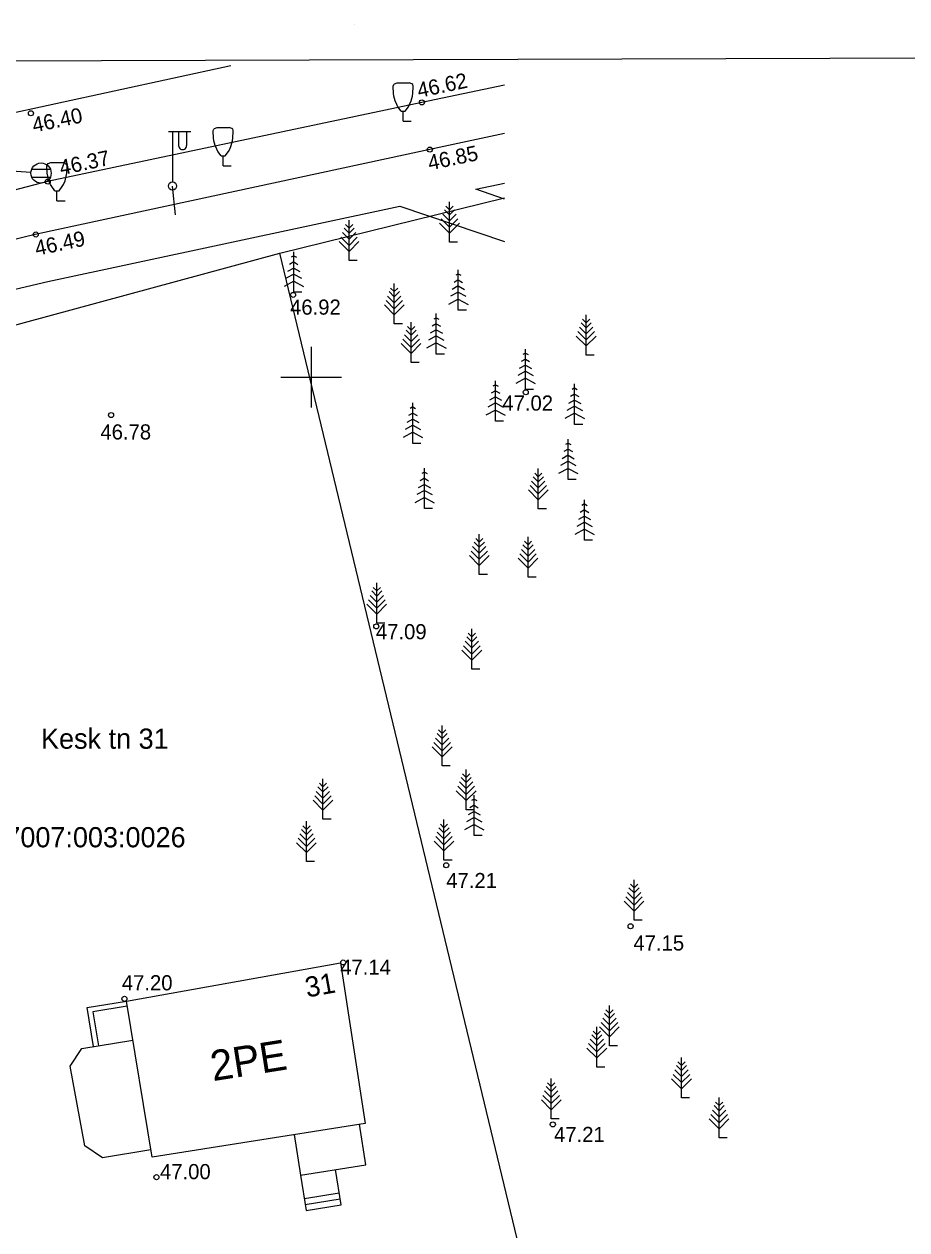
# Model space of a CAD drawing. Extents: x 641901 to 642094, y 6456023 to 6456167.
# Drawn here: x 641985.8 to 642029.5, y 6456107.8 to 6456167.5 of the extents above; entities that cross this region are included whole.
import ezdxf

# ---------------------------------------------------------------- set-up
doc = ezdxf.new("R2010")
doc.units = 0
for name, color, linetype in [('56', 7, 'Continuous'), ('Level 1', 7, 'Continuous'), ('Level 12', 7, 'Continuous'), ('Level 18', 7, 'Continuous'), ('Level 19', 7, 'Continuous'), ('Level 2', 7, 'Continuous'), ('Level 20', 7, 'Continuous'), ('Level 21', 7, 'Continuous'), ('Level 24', 7, 'Continuous'), ('Level 29', 7, 'Continuous'), ('Level 4', 7, 'Continuous'), ('Level 5', 7, 'Continuous'), ('Level 7', 7, 'Continuous')]:
    doc.layers.add(name, color=color, linetype=linetype)

# ---------------------------------------------------------------- blocks, each defined once
blk = doc.blocks.new('PUUMA1')
at = {"layer": 'Level 4'}
for p, q in [((0, 0), (0, 2)), ((0, 1.05), (-0.33, 1.38)), ((0, 1.35), (-0.25, 1.6)), ((0, 1.6), (-0.18, 1.78)), ((0, 1.6), (0.18, 1.78)), ((0, 1.35), (0.25, 1.6)), ((0, 1.05), (0.33, 1.38)), ((0, 0.45), (-0.49, 0.94)), ((0, 0.75), (-0.41, 1.16)), ((0, 0.75), (0.41, 1.16)), ((0, 0.45), (0.49, 0.94)), ((0.4, 0), (0, 0))]:
    blk.add_line(p, q, dxfattribs=at)
blk = doc.blocks.new('PUUKU1')
at = {"layer": 'Level 4'}
for p, q in [((0, 1.8), (-0.13, 1.73)), ((0, 0), (0, 2)), ((0, 1.8), (0.13, 1.73)), ((0, 1.2), (-0.3, 1.03)), ((0, 1.5), (-0.21, 1.38)), ((0, 1.5), (0.21, 1.38)), ((0, 1.2), (0.3, 1.03)), ((0, 0.9), (-0.38, 0.69)), ((0, 0.9), (0.38, 0.69)), ((0, 0.55), (-0.48, 0.29)), ((0, 0.55), (0.48, 0.29)), ((0.4, 0), (0, 0))]:
    blk.add_line(p, q, dxfattribs=at)
blk = doc.blocks.new('KOORDR')
at = {"layer": 'Level 20'}
for p, q in [((0, 1.5), (0, -1.5)), ((-1.5, 0), (1.5, 0))]:
    blk.add_line(p, q, dxfattribs=at)
blk = doc.blocks.new('PUUKI1')
at = {"layer": 'Level 4'}
for p, q in [((-0.3, 1.9), (0.3, 1.9)), ((-0.1, 0.5), (0.1, 0.5)), ((0, 0), (0, 0.5)), ((0, 0), (0.4, 0))]:
    blk.add_line(p, q, dxfattribs=at)
for points in [[(-0.1, 0.5), (-0.26, 0.71), (-0.32, 0.82), (-0.4, 1), (-0.46, 1.23), (-0.48, 1.38), (-0.5, 1.7), (-0.5, 1.74), (-0.47, 1.81), (-0.43, 1.85), (-0.3, 1.9)], [(0.1, 0.5), (0.26, 0.71), (0.32, 0.82), (0.4, 1), (0.46, 1.23), (0.48, 1.38), (0.5, 1.7), (0.5, 1.74), (0.47, 1.81), (0.43, 1.85), (0.3, 1.9)]]:
    blk.add_lwpolyline(points, dxfattribs=at)
blk = doc.blocks.new('LAMPTV')
at = {"layer": 'Level 5'}
for p, q in [((-0.2, 2.7), (0.9, 2.7)), ((0, 2.7), (0, 0.2)), ((0.3, 2.7), (0.3, 2)), ((0.7, 2.7), (0.7, 2))]:
    blk.add_line(p, q, dxfattribs=at)
blk.add_circle((0, 0), 0.2, dxfattribs=at)
blk.add_arc((0.5, 2), 0.2, 179.93931, 0.0607, dxfattribs=at)
blk = doc.blocks.new('RING25')
at = {"layer": 'Level 19'}
blk.add_circle((0, 0), 0.125, dxfattribs=at)
blk = doc.blocks.new('KAEVRY')
for p, q in [((-0.458, 0.2), (0.46, 0.2)), ((-0.458, -0.2), (0.458, -0.2))]:
    blk.add_line(p, q)
blk.add_circle((0, 0), 0.5)

msp = doc.modelspace()

# ---------------------------------------------------------------- linework, layer by layer
at = {"layer": '56'}
msp.add_line((642093.207, 6456166.005), (641901.208, 6456165.358), dxfattribs=at)
at = {"layer": 'Level 1'}
for p, q in [((641999.66, 6456109.34), (642001.38, 6456109.61)), ((641999.7, 6456109.04), (642001.43, 6456109.32))]:
    msp.add_line(p, q, dxfattribs=at)
msp.add_lwpolyline([(641992.13, 6456111.38), (641990.85, 6456119.1), (642001.44, 6456121), (642002.66, 6456113.05)], close=True, dxfattribs=at)
for points in [[(641989.22, 6456116.86), (641988.91, 6456118.79), (641990.85, 6456119.1)], [(641990.89, 6456118.85), (641989.19, 6456118.58), (641989.46, 6456116.9)], [(641992.05, 6456111.75), (641989.67, 6456111.35), (641988.79, 6456111.94), (641988.06, 6456115.89), (641988.64, 6456116.76), (641991.17, 6456117.18)], [(641999.15, 6456112.5), (641999.47, 6456110.49), (642002.7, 6456111), (642002.38, 6456113.01)], [(641999.47, 6456110.49), (641999.75, 6456108.74), (642001.48, 6456109.02), (642001.2, 6456110.77)]]:
    msp.add_lwpolyline(points, dxfattribs=at)
at = {"layer": 'Level 12'}
for p, q in [((641998.45, 6456156.13), (642009.57, 6456158.867)), ((641960.94, 6456145.99), (641998.45, 6456156.13)), ((642015.81, 6456084.04), (641998.45, 6456156.13))]:
    msp.add_line(p, q, dxfattribs=at)
at = {"layer": 'Level 21'}
for points in [[(642009.57, 6456164.45), (642005.48, 6456163.6), (641986.936, 6456159.676), (641982.76, 6456158.6), (641958.42, 6456151.48), (641955.5, 6456150.35)], [(642009.57, 6456162.057), (642005.87, 6456161.26), (641986.323, 6456157.051), (641973.64, 6456153.97), (641956.58, 6456147.99)], [(642009.57, 6456158.814), (642008.14, 6456159.3), (642009.57, 6456159.605)], [(641957.32, 6456145.88), (641972.7, 6456151.38), (641986.958, 6456154.731), (642004.39, 6456158.47), (642009.57, 6456156.709)]]:
    msp.add_lwpolyline(points, dxfattribs=at)
at = {"layer": 'Level 24'}
msp.add_line((642002.116, 6456167.475), (642002.116, 6456167.475), dxfattribs=at)
at = {"layer": 'Level 29'}
for p, q in [((641975.85, 6456161.06), (641996.019, 6456165.43)), ((641975.86, 6456160.91), (641986.12, 6456160.14))]:
    msp.add_line(p, q, dxfattribs=at)
at = {"layer": 'Level 7'}
msp.add_line((641993.28, 6456158.04), (641993.13, 6456159.46), dxfattribs=at)

# ---------------------------------------------------------------- block references
for name, p in [('PUUKI1', (642004.55, 6456162.67)), ('RING25', (642005.48, 6456163.6)), ('RING25', (641986.12, 6456163.06)), ('PUUKI1', (641995.64, 6456160.46)), ('LAMPTV', (641993.13, 6456159.46)), ('PUUKI1', (641987.41, 6456158.72)), ('RING25', (641986.95, 6456159.68)), ('PUUMA1', (642006.84, 6456156.68)), ('PUUMA1', (642001.87, 6456155.77)), ('PUUKU1', (641999.13, 6456154.2)), ('PUUKU1', (642007.28, 6456153.31)), ('PUUMA1', (642004.11, 6456152.63)), ('RING25', (641999.1, 6456154.07)), ('PUUMA1', (642004.94, 6456150.72)), ('PUUKU1', (642006.19, 6456151.14)), ('PUUMA1', (642013.61, 6456151.09)), ('KOORDR', (642000, 6456150)), ('PUUKU1', (642010.6, 6456149.39)), ('PUUKU1', (642009.12, 6456147.82)), ('RING25', (642010.62, 6456149.25)), ('PUUKU1', (642013.04, 6456147.66)), ('PUUKU1', (642005.03, 6456146.72)), ('RING25', (641990.09, 6456148.12)), ('PUUKU1', (642012.72, 6456144.93)), ('PUUKU1', (642005.6, 6456143.49)), ('PUUMA1', (642011.24, 6456143.47)), ('PUUKU1', (642013.53, 6456141.92)), ('PUUMA1', (642008.32, 6456140.23)), ('PUUMA1', (642010.73, 6456140.09)), ('PUUMA1', (642003.24, 6456137.81)), ('RING25', (642003.22, 6456137.66)), ('PUUMA1', (642007.95, 6456135.54)), ('PUUMA1', (642006.48, 6456130.75)), ('PUUMA1', (642000.58, 6456128.11)), ('PUUMA1', (642007.67, 6456128.58)), ('PUUKU1', (642008.06, 6456127.3)), ('PUUMA1', (641999.76, 6456126.01)), ('PUUMA1', (642006.57, 6456126.09)), ('RING25', (642006.68, 6456125.83)), ('PUUMA1', (642015.98, 6456123.11)), ('RING25', (642015.81, 6456122.81)), ('RING25', (642001.58, 6456121.02)), ('RING25', (641990.75, 6456119.22)), ('PUUMA1', (642014.76, 6456116.89)), ('PUUMA1', (642014.14, 6456115.84)), ('PUUMA1', (642018.33, 6456114.32)), ('PUUMA1', (642011.88, 6456113.28)), ('PUUMA1', (642020.19, 6456112.33)), ('RING25', (642011.96, 6456113))]:
    msp.add_blockref(name, p)
for p, rotation in [((642005.87, 6456161.26), 11.833645306160667), ((641986.36, 6456157.06), 11.833645306160667), ((641992.33, 6456110.39), 14.811336378924743)]:
    msp.add_blockref('RING25', p, dxfattribs=dict(rotation=rotation))
at = {"layer": 'Level 29'}
msp.add_blockref('KAEVRY', (641986.62, 6456160.1), dxfattribs=at)

# ---------------------------------------------------------------- texts
at = {"layer": 'Level 1'}
msp.add_text('2PE', height=1.5, rotation=9.01174, dxfattribs=at).set_placement((641995.13, 6456115.14))
at = {"layer": 'Level 18'}
for s, height, p in [('Kesk tn 31', 1, (641986.62, 6456131.6)), ('17007:003:0026', 1.00002, (641984.11, 6456126.72))]:
    msp.add_text(s, height=height, dxfattribs=at).set_placement(p)
at = {"layer": 'Level 19'}
for s, p in [('46.62', (642005.33, 6456163.82)), ('46.40', (641986.27, 6456162.1)), ('46.37', (641987.62, 6456159.99)), ('46.85', (642005.86, 6456160.23)), ('46.49', (641986.4, 6456156))]:
    msp.add_text(s, height=0.75, rotation=11.94475, dxfattribs=at).set_placement(p)
for s, p in [('46.92', (641998.95, 6456153.09)), ('47.02', (642009.46, 6456148.34)), ('46.78', (641989.56, 6456146.91)), ('47.09', (642003.2, 6456137.02)), ('47.21', (642006.68, 6456124.7)), ('47.15', (642015.95, 6456121.61)), ('47.14', (642001.43, 6456120.41)), ('47.20', (641990.62, 6456119.64)), ('47.21', (642012.02, 6456112.13)), ('47.00', (641992.51, 6456110.29))]:
    msp.add_text(s, height=0.75, dxfattribs=at).set_placement(p)
at = {"layer": 'Level 2'}
msp.add_text('31', height=1, rotation=10.17148, dxfattribs=at).set_placement((641999.79, 6456119.28))

doc.saveas('drawing.dxf')
